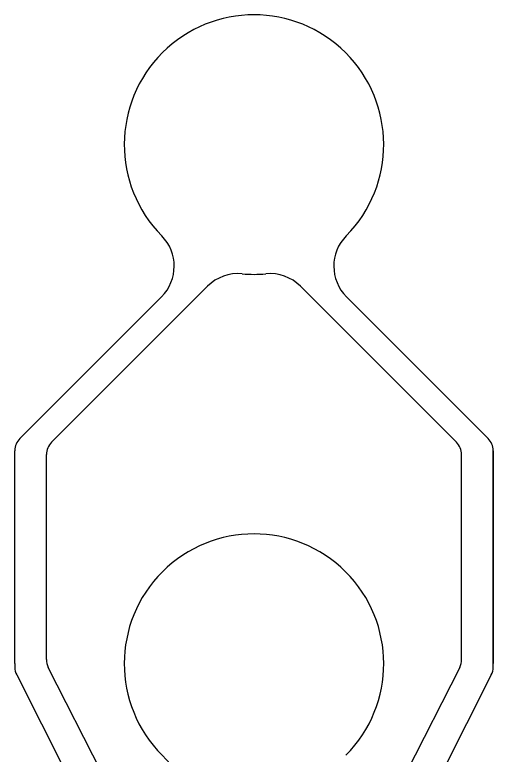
# Model space of a CAD drawing. Header units: millimetres. Extents: x -12.5 to 12.5, y -37.5 to 37.5.
# Drawn here: x 1.167 to 3.933, y 26.971 to 31.25 of the extents above; entities that cross this region are included whole.
import ezdxf

# ---------------------------------------------------------------- set-up
doc = ezdxf.new("R2010")
doc.units = ezdxf.units.MM

msp = doc.modelspace()

# ---------------------------------------------------------------- linework, layer by layer
at = {"color": 7, "linetype": 'Continuous'}
for p, q in [((1.3793, 28.7793), (2.281, 29.681)), ((3.7207, 28.7793), (2.819, 29.681)), ((1.1965, 28.8015), (2.0154, 29.6204)), ((3.9035, 28.8015), (3.0846, 29.6204)), ((1.1672, 27.5), (1.1672, 28.7308)), ((3.9328, 27.5), (3.9328, 28.7308)), ((3.9328, 28.7308), (3.9328, 27.5)), ((1.35, 27.5239), (1.35, 28.7086)), ((3.75, 27.5239), (3.75, 28.7086)), ((1.1672, 27.5), (1.1672, 27.4802)), ((2.148, 25.927), (1.3608, 27.4787)), ((3.7392, 27.4787), (2.952, 25.927)), ((3.9328, 27.4802), (3.9328, 27.5)), ((1.178, 27.4349), (1.943, 25.927)), ((3.922, 27.4349), (3.157, 25.927))]:
    msp.add_line(p, q, dxfattribs=at)
for centre, radius, start, end in [((2.55, 30.5), 0.75, 315.3465, 224.6535), ((1.8386, 29.7972), 0.25, 315, 44.6535), ((3.2614, 29.7972), 0.25, 135.3465, 225), ((2.4578, 29.5043), 0.25, 84.7105, 135), ((2.55, 30.5), 0.75, 264.7105, 275.2895), ((2.6422, 29.5043), 0.25, 45, 95.2895), ((1.2672, 28.7308), 0.1, 135, 180), ((3.8328, 28.7308), 0.1, 0, 45), ((1.45, 28.7086), 0.1, 135, 180), ((3.65, 28.7086), 0.1, 0, 45), ((2.55, 27.5), 0.75, 315.1425, 224.8575), ((1.45, 27.5239), 0.1, 180, 206.8975), ((3.65, 27.5239), 0.1, 333.1025, 0), ((1.2672, 27.4802), 0.1, 180, 206.8975), ((3.8328, 27.4802), 0.1, 333.1025, 0), ((0.9551, 25.913), 1.5, 0, 44.8575)]:
    msp.add_arc(centre, radius, start, end, dxfattribs=at)

doc.saveas('drawing.dxf')
